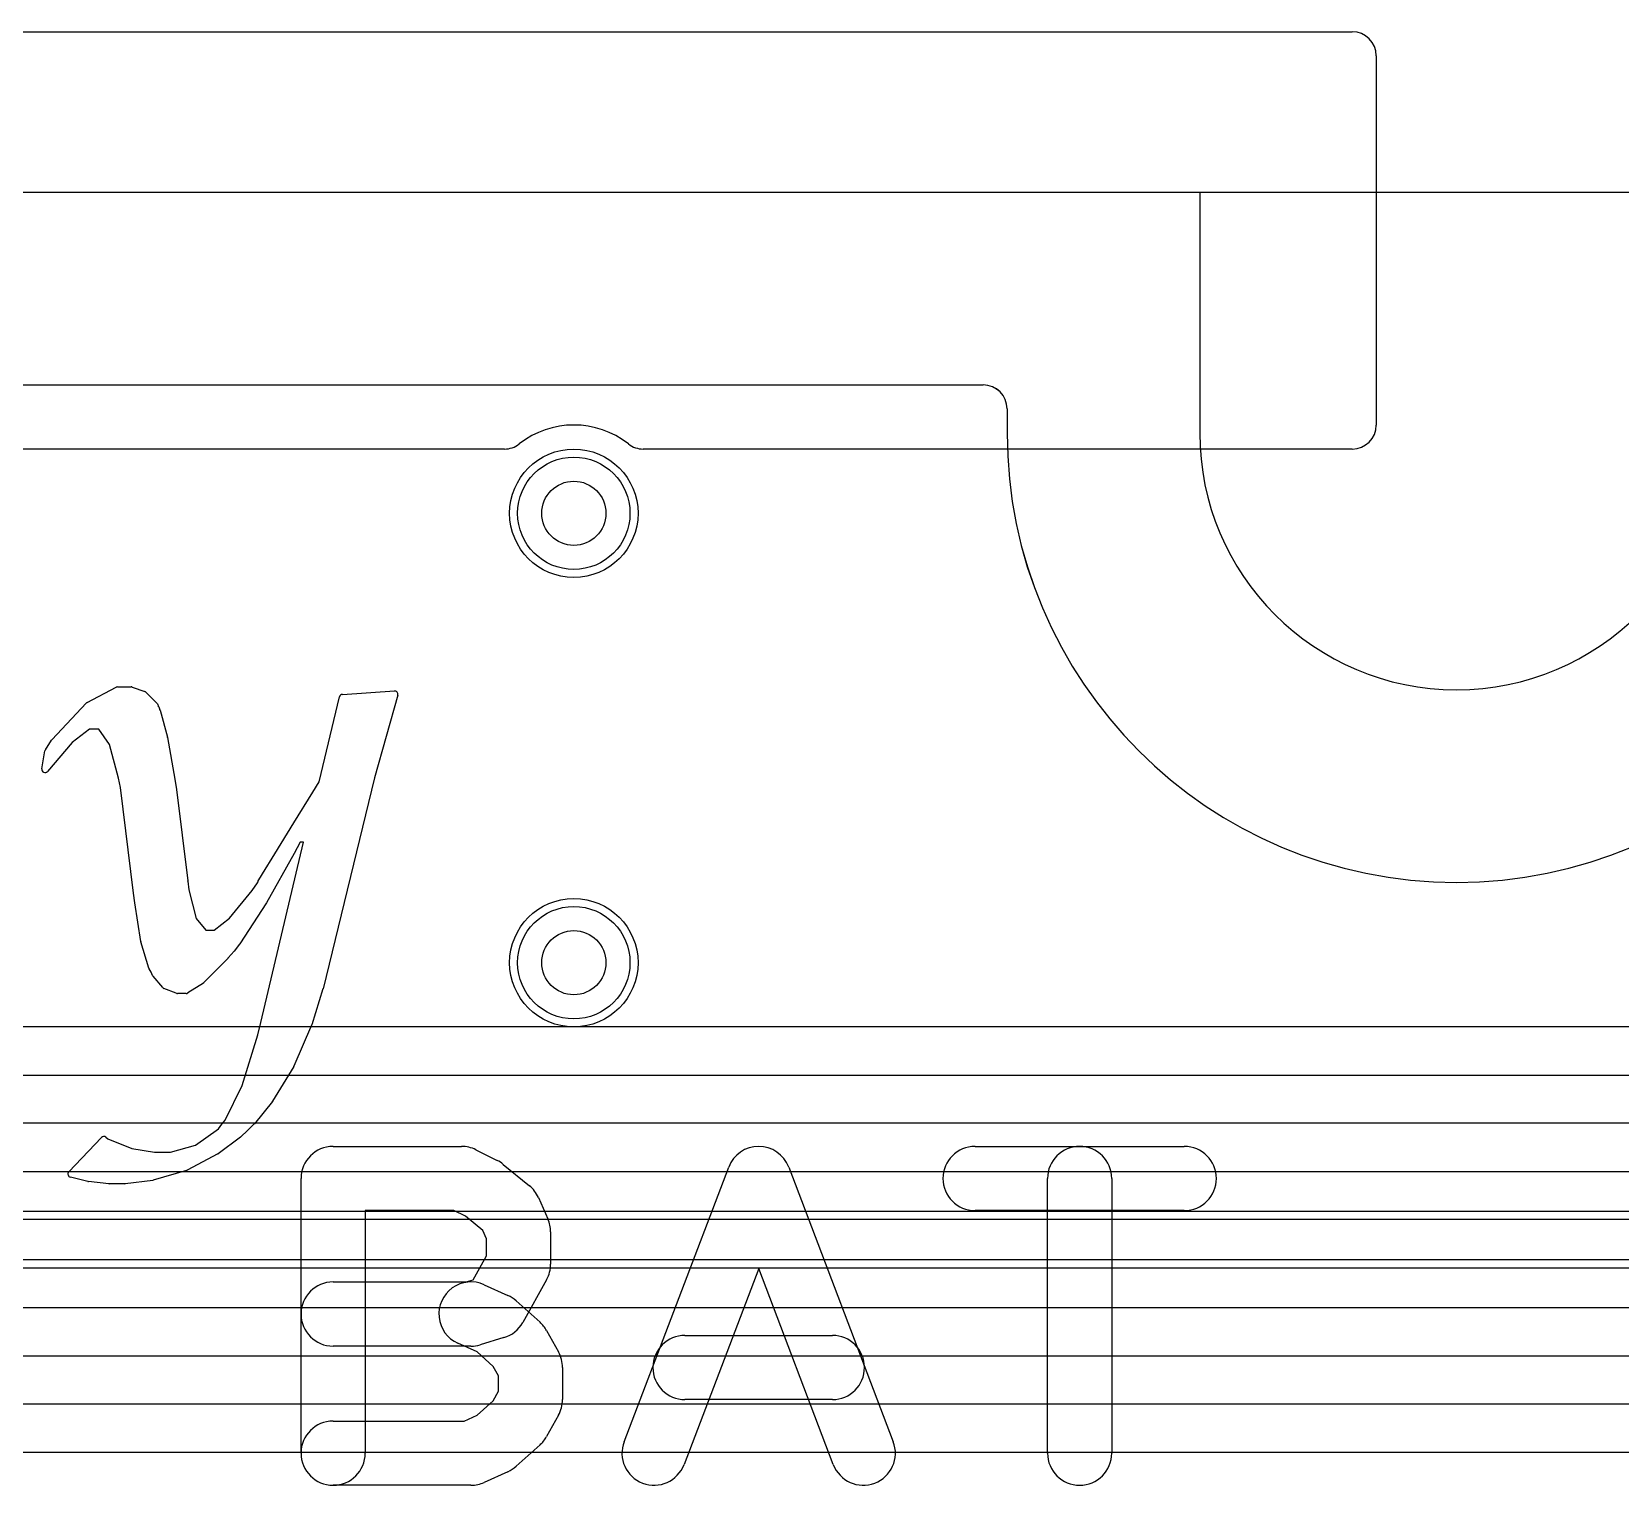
# Model space of a CAD drawing. Extents: x 0 to 57.3, y -1 to 20.5.
# Drawn here: x 14.811 to 19.76, y 15.972 to 20.5 of the extents above; entities that cross this region are included whole.
import ezdxf

# ---------------------------------------------------------------- set-up
doc = ezdxf.new("R2010")
doc.units = 0
for name, color, linetype in [('Hole', 1, 'CONTINUOUS'), ('L1', 3, 'CONTINUOUS'), ('L2', 3, 'CONTINUOUS'), ('L3', 3, 'CONTINUOUS'), ('L4', 3, 'CONTINUOUS'), ('Outline', 7, 'CONTINUOUS'), ('PartsArea-B', 111, 'CONTINUOUS'), ('PartsSilk-A', 221, 'CONTINUOUS'), ('Resist-A', 2, 'CONTINUOUS'), ('Resist-B', 2, 'CONTINUOUS'), ('Silk-A', 140, 'CONTINUOUS')]:
    doc.layers.add(name, color=color, linetype=linetype)

msp = doc.modelspace()

# ---------------------------------------------------------------- linework, layer by layer
at = {"layer": 'Hole'}
for centre in [(16.5, 19), (16.5, 17.6)]:
    msp.add_circle(centre, 0.1, dxfattribs=at)
at = {"layer": 'L1'}
for p, q in [((7.80004, 19.4), (17.775, 19.4)), ((17.85, 19.325), (17.85, 19.25))]:
    msp.add_line(p, q, dxfattribs=at)
for centre in [(16.5, 19), (16.5, 17.6)]:
    msp.add_circle(centre, 0.2, dxfattribs=at)
for centre, radius, start, end in [((17.775, 19.325), 0.075, 0, 90), ((19.25, 19.25), 1.4, 180, 0)]:
    msp.add_arc(centre, radius, start, end, dxfattribs=at)
at = {"layer": 'L2'}
for p, q in [((7.33668, 19.39996), (17.77499, 19.39996)), ((17.84996, 19.32499), (17.84996, 19.25))]:
    msp.add_line(p, q, dxfattribs=at)
for centre in [(16.5, 19), (16.5, 17.6)]:
    msp.add_circle(centre, 0.2, dxfattribs=at)
for centre, radius, start, end in [((17.77499, 19.32499), 0.07497, 0, 90), ((19.25, 19.25), 1.40004, 180, 0), ((20.57843, 13.84999), 2.22505, 90, 135)]:
    msp.add_arc(centre, radius, start, end, dxfattribs=at)
at = {"layer": 'L3'}
for p, q in [((7.33668, 19.39996), (17.77499, 19.39996)), ((17.84996, 19.32499), (17.84996, 19.25)), ((22.48614, 17.40002), (9.06096, 17.40002)), ((9.06096, 17.24998), (22.48614, 17.24998)), ((22.48614, 17.09998), (9.06096, 17.09998)), ((9.06099, 16.94999), (22.48614, 16.94999)), ((22.48614, 16.79999), (9.06099, 16.79999)), ((9.06099, 16.64995), (22.12366, 16.64995))]:
    msp.add_line(p, q, dxfattribs=at)
for centre in [(16.5, 19), (16.5, 17.6)]:
    msp.add_circle(centre, 0.2, dxfattribs=at)
for centre, radius, start, end in [((17.77499, 19.32499), 0.07497, 0, 90), ((19.25, 19.25), 1.40004, 180, 0)]:
    msp.add_arc(centre, radius, start, end, dxfattribs=at)
at = {"layer": 'L4'}
for p, q in [((7.33668, 19.39996), (17.77499, 19.39996)), ((17.84996, 19.32499), (17.84996, 19.25)), ((22.3, 16.82504), (6.97808, 16.82504)), ((6.97808, 16.675), (22.3, 16.675)), ((22.3, 16.525), (6.97808, 16.525)), ((6.97809, 16.375), (21.28578, 16.375)), ((21.28578, 16.225), (6.97809, 16.225)), ((6.97809, 16.075), (20.68578, 16.075))]:
    msp.add_line(p, q, dxfattribs=at)
for centre in [(16.5, 19), (16.5, 17.6)]:
    msp.add_circle(centre, 0.2, dxfattribs=at)
for centre, radius, start, end in [((17.77499, 19.32499), 0.07497, 0, 90), ((19.25, 19.25), 1.40004, 180, 0)]:
    msp.add_arc(centre, radius, start, end, dxfattribs=at)
at = {"layer": 'Outline'}
for p, q in [((5, 20), (18.45, 20)), ((18.45, 20), (18.45, 19.25))]:
    msp.add_line(p, q, dxfattribs=at)
msp.add_arc((19.25, 19.25), 0.8, 180, 0, dxfattribs=at)
at = {"layer": 'PartsArea-B'}
msp.add_line((0, 20), (57.3, 20), dxfattribs=at)
at = {"layer": 'PartsSilk-A'}
for p, q in [((14.98345, 18.41054), (15.07444, 18.458)), ((15.07906, 18.45913), (15.12094, 18.45913)), ((15.12429, 18.45855), (15.16387, 18.44449)), ((15.16763, 18.4421), (15.20046, 18.40889)), ((15.70616, 18.1638), (15.76976, 18.42832)), ((15.77884, 18.43596), (15.94106, 18.44639)), ((15.95132, 18.43369), (15.8785, 18.17563)), ((14.87426, 18.29514), (14.98078, 18.40852)), ((15.20239, 18.40613), (15.20638, 18.39768)), ((15.20665, 18.39705), (15.21043, 18.38737)), ((15.21077, 18.38635), (15.23367, 18.30212)), ((14.99066, 18.3274), (14.93755, 18.28624)), ((15.01961, 18.3274), (14.99066, 18.3274)), ((15.05321, 18.27996), (15.01961, 18.3274)), ((14.85363, 18.26327), (14.87313, 18.29369)), ((14.93755, 18.28624), (14.86006, 18.19563)), ((15.0815, 18.17435), (15.05321, 18.27996)), ((15.23386, 18.30128), (15.25718, 18.17223)), ((14.8426, 18.20383), (14.85219, 18.25957)), ((15.08716, 18.14526), (15.0815, 18.17435)), ((15.25725, 18.17177), (15.2616, 18.13912)), ((15.6866, 18.13163), (15.70616, 18.1638)), ((15.8785, 18.17563), (15.71854, 17.51877)), ((15.12832, 17.81654), (15.08716, 18.14526)), ((15.26161, 18.13906), (15.29761, 17.85455)), ((15.62754, 18.03529), (15.6866, 18.13163)), ((15.56815, 17.93912), (15.62754, 18.03529)), ((15.52504, 17.4136), (15.65829, 17.97547)), ((15.64698, 17.97547), (15.62834, 17.94024)), ((15.65829, 17.97547), (15.64698, 17.97547)), ((15.52977, 17.87661), (15.56814, 17.9391)), ((15.62823, 17.94005), (15.5427, 17.7866)), ((15.51585, 17.8529), (15.52966, 17.87644)), ((15.13212, 17.78693), (15.12832, 17.81651)), ((15.29762, 17.85446), (15.30081, 17.82743)), ((15.30081, 17.82743), (15.32386, 17.7374)), ((15.42766, 17.73854), (15.49803, 17.82447)), ((15.49803, 17.82447), (15.51423, 17.84889)), ((15.51423, 17.84889), (15.51507, 17.85122)), ((15.15109, 17.6659), (15.13216, 17.78665)), ((15.54234, 17.786), (15.45928, 17.6589)), ((15.32386, 17.7374), (15.35357, 17.70172)), ((15.37941, 17.70172), (15.42766, 17.73854)), ((15.35357, 17.70172), (15.37941, 17.70172)), ((15.17566, 17.58286), (15.15138, 17.6646)), ((15.44144, 17.63612), (15.42337, 17.61469)), ((15.45878, 17.6582), (15.44167, 17.6364)), ((15.18286, 17.57053), (15.17674, 17.58046)), ((15.18756, 17.56063), (15.18286, 17.57053)), ((15.42284, 17.61411), (15.34767, 17.53802)), ((15.21906, 17.52269), (15.18894, 17.55848)), ((15.26152, 17.50483), (15.22308, 17.51981)), ((15.34592, 17.53661), (15.29725, 17.50571)), ((15.29189, 17.50415), (15.26515, 17.50415)), ((15.71836, 17.51815), (15.68342, 17.40669)), ((15.46626, 17.21718), (15.51591, 17.3754)), ((15.51591, 17.3754), (15.52504, 17.4136)), ((15.68307, 17.40573), (15.62808, 17.27778)), ((15.62743, 17.27652), (15.56163, 17.16867)), ((15.41403, 17.1099), (15.46626, 17.21718)), ((15.56086, 17.16759), (15.50494, 17.09849)), ((15.32125, 17.03208), (15.39255, 17.08277)), ((15.39255, 17.08277), (15.40336, 17.09689)), ((15.40357, 17.09716), (15.41403, 17.1099)), ((15.48333, 17.07712), (15.46234, 17.05761)), ((15.50419, 17.09766), (15.48354, 17.07732)), ((14.9265, 16.94835), (15.02867, 17.05538)), ((15.04173, 17.0566), (15.04846, 17.05177)), ((15.04868, 17.05162), (15.12277, 17.02089)), ((15.24332, 17.0102), (15.32125, 17.03208)), ((15.46153, 17.05693), (15.39237, 17.00501)), ((15.75, 17.02778), (16.15, 17.02778)), ((17.75, 17.02778), (18.40185, 17.02778)), ((15.12277, 17.02089), (15.19364, 17.0102)), ((15.19364, 17.0102), (15.24332, 17.0102)), ((15.39106, 17.00418), (15.29532, 16.95331)), ((16.19473, 17.01722), (16.2614, 16.98388)), ((14.98614, 16.91816), (14.93133, 16.93174)), ((15.29344, 16.95254), (15.18954, 16.92206)), ((15.65, 16.07222), (15.65, 16.92778)), ((16.27999, 16.97184), (16.36147, 16.90518)), ((16.65655, 16.10782), (16.98248, 16.96338)), ((17.16938, 16.96338), (17.4953, 16.10782)), ((17.97593, 16.07222), (17.97593, 16.92778)), ((18.17593, 16.92778), (18.17593, 16.07222)), ((15.05116, 16.91145), (14.98753, 16.91792)), ((15.10147, 16.9114), (15.05217, 16.9114)), ((15.18792, 16.92173), (15.10266, 16.91147)), ((16.12639, 16.82778), (15.85, 16.82778)), ((15.85, 16.82778), (15.85, 16.07222)), ((16.16198, 16.80998), (16.12639, 16.82778)), ((16.38953, 16.86839), (16.41916, 16.80172)), ((18.40185, 16.82778), (17.75, 16.82778)), ((16.21643, 16.76544), (16.16198, 16.80998)), ((16.22778, 16.73989), (16.21643, 16.76544)), ((16.22778, 16.68702), (16.22778, 16.73989)), ((16.42778, 16.76111), (16.42778, 16.66111)), ((16.18603, 16.61188), (16.22778, 16.68702)), ((17.07593, 16.64688), (16.84345, 16.03662)), ((17.3084, 16.03662), (17.07593, 16.64688)), ((15.75, 16.60556), (16.16495, 16.60556)), ((16.16495, 16.60556), (16.18603, 16.61188)), ((16.22068, 16.59675), (16.29475, 16.56341)), ((16.41519, 16.61254), (16.34111, 16.47921)), ((16.32059, 16.54656), (16.39467, 16.4799)), ((16.28243, 16.432), (16.20836, 16.40978)), ((16.4152, 16.45412), (16.45223, 16.38745)), ((16.8463, 16.43889), (17.30556, 16.43889)), ((16.17963, 16.40556), (15.75, 16.40556)), ((16.19842, 16.38744), (16.13858, 16.41437)), ((16.24847, 16.3424), (16.19842, 16.38744)), ((16.26481, 16.31298), (16.24847, 16.3424)), ((16.46481, 16.33889), (16.46481, 16.23889)), ((16.26481, 16.2648), (16.26481, 16.31298)), ((16.19842, 16.19034), (16.24847, 16.23538)), ((16.24847, 16.23538), (16.26481, 16.2648)), ((17.30556, 16.23889), (16.8463, 16.23889)), ((16.15816, 16.17222), (16.19842, 16.19034)), ((16.45223, 16.19033), (16.4152, 16.12366)), ((15.75, 16.17222), (16.15816, 16.17222)), ((16.39467, 16.09788), (16.32059, 16.03122)), ((16.29475, 16.01437), (16.22068, 15.98103)), ((16.17963, 15.97222), (15.75, 15.97222))]:
    msp.add_line(p, q, dxfattribs=at)
for centre, radius, start, end in [((14.98807, 18.40167), 0.01, 117.51306, 136.78232), ((15.07906, 18.44913), 0.01, 90, 117.51306), ((15.12094, 18.44913), 0.01, 70.42327, 90), ((15.16052, 18.43507), 0.01, 44.67584, 70.42327), ((15.77948, 18.42598), 0.01, 93.66925, 166.46414), ((15.9417, 18.43641), 0.01, -15.78795, 93.66925), ((15.19335, 18.40186), 0.01, 25.28348, 44.67584), ((15.19734, 18.39341), 0.01, 21.35438, 25.28348), ((15.20112, 18.38373), 0.01, 15.18979, 21.35438), ((14.86205, 18.25787), 0.01001, 147.32672, 170.21759), ((14.88155, 18.28829), 0.01, 136.78232, 147.32672), ((15.22402, 18.2995), 0.01, 10.2536, 15.18979), ((14.85246, 18.20213), 0.01001, 170.21759, -40.53915), ((15.24734, 18.17045), 0.01, 7.58707, 10.2536), ((15.25169, 18.1378), 0.01, 7.23873, 7.58707), ((15.57666, 17.93387), 0.01, 148.32868, 148.45633), ((15.6195, 17.94492), 0.01, -29.15481, -27.89727), ((15.53829, 17.87138), 0.01, 148.45633, 149.61576), ((15.13824, 17.81778), 0.01, -172.87498, -172.70444), ((15.28769, 17.85329), 0.01, 6.71988, 7.23873), ((15.52448, 17.84784), 0.01, 149.61576, 160.2421), ((15.14204, 17.7882), 0.01, -172.70444, -171.08396), ((15.53397, 17.79147), 0.01, -33.1656, -29.15481), ((15.16097, 17.66745), 0.01, -171.08396, -163.44886), ((15.4338, 17.64257), 0.01, -40.17242, -38.09609), ((15.45091, 17.66437), 0.01, -38.09609, -33.1656), ((15.18525, 17.58571), 0.01, -163.44886, -148.32868), ((15.41573, 17.62114), 0.01, -44.67584, -40.17242), ((15.19659, 17.56492), 0.01, -154.5884, -139.90832), ((15.22671, 17.52913), 0.01, -139.90832, -111.28017), ((15.34056, 17.54505), 0.01, -57.58155, -44.67584), ((15.26515, 17.51415), 0.01, -111.28017, -90), ((15.29189, 17.51415), 0.01, -90, -57.58155), ((15.70882, 17.52114), 0.01, -17.40189, -13.70289), ((15.67388, 17.40968), 0.01, -23.25876, -17.40189), ((15.61889, 17.28173), 0.01, -31.38612, -23.25876), ((15.55309, 17.17388), 0.01, -38.99099, -31.38612), ((15.4113, 17.09081), 0.01, 140.59776, 142.55716), ((15.47652, 17.08444), 0.01, -47.0671, -45.4052), ((15.49717, 17.10478), 0.01, -45.4052, -38.99099), ((15.0359, 17.04848), 0.01, 54.3224, 136.33787), ((15.04285, 17.04349), 0.01, 54.3558, 55.88094), ((15.45553, 17.06493), 0.01, -53.1301, -47.0671), ((15.75, 16.92778), 0.1, 90, 180), ((16.15, 16.92778), 0.1, 63.42982, 90), ((17.07593, 16.92778), 0.1, 20.85446, 159.1454), ((17.75, 16.92778), 0.1, 90, -90), ((18.07593, 16.92778), 0.1, 0, 180), ((18.40185, 16.92778), 0.1, -90, 90), ((15.38637, 17.01301), 0.01, -62.02527, -53.1301), ((16.21667, 16.89444), 0.1, 50.71382, 63.43151), ((14.93373, 16.94145), 0.01, 136.33787, -103.88342), ((15.29063, 16.96214), 0.01, -73.68481, -62.02527), ((14.98854, 16.92787), 0.01, -103.88342, -95.7961), ((15.05217, 16.9214), 0.01, -95.7961, -90), ((15.10147, 16.9214), 0.01, -90, -83.16633), ((15.18673, 16.93166), 0.01, -83.16633, -73.68481), ((16.29815, 16.82778), 0.1, 23.96074, 50.71289), ((16.32778, 16.76111), 0.1, 0, 23.96169), ((16.32778, 16.66111), 0.1, -29.05906, 0), ((15.75, 16.50556), 0.1, 90, -90), ((16.17963, 16.50556), 0.1, 65.76468, -114.23321), ((16.2537, 16.47222), 0.1, 48.0196, 65.76679), ((16.2537, 16.52778), 0.1, -73.30295, -29.05716), ((16.32778, 16.40556), 0.1, 29.05127, 48.01792), ((16.8463, 16.33889), 0.1, 90, -90), ((17.30556, 16.33889), 0.1, -90, 90), ((16.17963, 16.50556), 0.1, -90, -73.30146), ((16.36481, 16.33889), 0.1, 0, 29.04877), ((16.36481, 16.23889), 0.1, -29.05127, 0), ((15.75, 16.07222), 0.1, 90, -90), ((16.32778, 16.17222), 0.1, -48.0196, -29.04877), ((16.75, 16.07222), 0.1, 159.14554, -20.8546), ((17.40185, 16.07222), 0.1, -159.14554, 20.85401), ((15.75, 16.07222), 0.1, 180, 0), ((18.07593, 16.07222), 0.1, 180, 0), ((16.2537, 16.10556), 0.1, -65.76468, -48.01792), ((16.17963, 16.07222), 0.1, -90, -65.76679)]:
    msp.add_arc(centre, radius, start, end, dxfattribs=at)
at = {"layer": 'Resist-A'}
for centre in [(16.5, 19), (16.5, 17.6)]:
    msp.add_circle(centre, 0.175, dxfattribs=at)
at = {"layer": 'Resist-B'}
for centre in [(16.5, 19), (16.5, 17.6)]:
    msp.add_circle(centre, 0.175, dxfattribs=at)
at = {"layer": 'Silk-A'}
for p, q in [((5.575, 20.5), (18.925, 20.5)), ((19, 20.425), (19, 19.275)), ((16.28349, 19.2), (14.21651, 19.2)), ((18.925, 19.2), (16.71651, 19.2)), ((14.98345, 18.41054), (15.07444, 18.458)), ((15.07906, 18.45913), (15.12094, 18.45913)), ((15.12429, 18.45855), (15.16387, 18.44449)), ((15.16763, 18.4421), (15.20046, 18.40889)), ((15.70616, 18.1638), (15.76976, 18.42832)), ((15.77884, 18.43596), (15.94106, 18.44639)), ((15.95132, 18.43369), (15.8785, 18.17563)), ((14.87426, 18.29514), (14.98078, 18.40852)), ((15.20239, 18.40613), (15.20638, 18.39768)), ((15.20665, 18.39705), (15.21043, 18.38737)), ((15.21077, 18.38635), (15.23367, 18.30212)), ((14.99066, 18.3274), (14.93755, 18.28624)), ((15.01961, 18.3274), (14.99066, 18.3274)), ((15.05321, 18.27996), (15.01961, 18.3274)), ((14.85363, 18.26327), (14.87313, 18.29369)), ((14.93755, 18.28624), (14.86006, 18.19563)), ((15.0815, 18.17435), (15.05321, 18.27996)), ((15.23386, 18.30128), (15.25718, 18.17223)), ((14.8426, 18.20383), (14.85219, 18.25957)), ((15.08716, 18.14526), (15.0815, 18.17435)), ((15.25725, 18.17177), (15.2616, 18.13912)), ((15.6866, 18.13163), (15.70616, 18.1638)), ((15.8785, 18.17563), (15.71854, 17.51877)), ((15.12832, 17.81654), (15.08716, 18.14526)), ((15.26161, 18.13906), (15.29761, 17.85455)), ((15.62754, 18.03529), (15.6866, 18.13163)), ((15.56815, 17.93912), (15.62754, 18.03529)), ((15.52504, 17.4136), (15.65829, 17.97547)), ((15.64698, 17.97547), (15.62834, 17.94024)), ((15.65829, 17.97547), (15.64698, 17.97547)), ((15.52977, 17.87661), (15.56814, 17.9391)), ((15.62823, 17.94005), (15.5427, 17.7866)), ((15.51585, 17.8529), (15.52966, 17.87644)), ((15.13212, 17.78693), (15.12832, 17.81651)), ((15.29762, 17.85446), (15.30081, 17.82743)), ((15.30081, 17.82743), (15.32386, 17.7374)), ((15.42766, 17.73854), (15.49803, 17.82447)), ((15.49803, 17.82447), (15.51423, 17.84889)), ((15.51423, 17.84889), (15.51507, 17.85122)), ((15.15109, 17.6659), (15.13216, 17.78665)), ((15.54234, 17.786), (15.45928, 17.6589)), ((15.32386, 17.7374), (15.35357, 17.70172)), ((15.37941, 17.70172), (15.42766, 17.73854)), ((15.35357, 17.70172), (15.37941, 17.70172)), ((15.17566, 17.58286), (15.15138, 17.6646)), ((15.44144, 17.63612), (15.42337, 17.61469)), ((15.45878, 17.6582), (15.44167, 17.6364)), ((15.18286, 17.57053), (15.17674, 17.58046)), ((15.18756, 17.56063), (15.18286, 17.57053)), ((15.42284, 17.61411), (15.34767, 17.53802)), ((15.21906, 17.52269), (15.18894, 17.55848)), ((15.26152, 17.50483), (15.22308, 17.51981)), ((15.34592, 17.53661), (15.29725, 17.50571)), ((15.29189, 17.50415), (15.26515, 17.50415)), ((15.71836, 17.51815), (15.68342, 17.40669)), ((15.46626, 17.21718), (15.51591, 17.3754)), ((15.51591, 17.3754), (15.52504, 17.4136)), ((15.68307, 17.40573), (15.62808, 17.27778)), ((15.62743, 17.27652), (15.56163, 17.16867)), ((15.41403, 17.1099), (15.46626, 17.21718)), ((15.56086, 17.16759), (15.50494, 17.09849)), ((15.32125, 17.03208), (15.39255, 17.08277)), ((15.39255, 17.08277), (15.40336, 17.09689)), ((15.40357, 17.09716), (15.41403, 17.1099)), ((15.48333, 17.07712), (15.46234, 17.05761)), ((15.50419, 17.09766), (15.48354, 17.07732)), ((14.9265, 16.94835), (15.02867, 17.05538)), ((15.04173, 17.0566), (15.04846, 17.05177)), ((15.04868, 17.05162), (15.12277, 17.02089)), ((15.24332, 17.0102), (15.32125, 17.03208)), ((15.46153, 17.05693), (15.39237, 17.00501)), ((15.75, 17.02778), (16.15, 17.02778)), ((17.75, 17.02778), (18.40185, 17.02778)), ((15.12277, 17.02089), (15.19364, 17.0102)), ((15.19364, 17.0102), (15.24332, 17.0102)), ((15.39106, 17.00418), (15.29532, 16.95331)), ((16.19473, 17.01722), (16.2614, 16.98388)), ((14.98614, 16.91816), (14.93133, 16.93174)), ((15.29344, 16.95254), (15.18954, 16.92206)), ((15.65, 16.07222), (15.65, 16.92778)), ((16.27999, 16.97184), (16.36147, 16.90518)), ((16.65655, 16.10782), (16.98248, 16.96338)), ((17.16938, 16.96338), (17.4953, 16.10782)), ((17.97593, 16.07222), (17.97593, 16.92778)), ((18.17593, 16.92778), (18.17593, 16.07222)), ((15.05116, 16.91145), (14.98753, 16.91792)), ((15.10147, 16.9114), (15.05217, 16.9114)), ((15.18792, 16.92173), (15.10266, 16.91147)), ((16.12639, 16.82778), (15.85, 16.82778)), ((15.85, 16.82778), (15.85, 16.07222)), ((16.16198, 16.80998), (16.12639, 16.82778)), ((16.38953, 16.86839), (16.41916, 16.80172)), ((18.40185, 16.82778), (17.75, 16.82778)), ((16.21643, 16.76544), (16.16198, 16.80998)), ((16.22778, 16.73989), (16.21643, 16.76544)), ((16.22778, 16.68702), (16.22778, 16.73989)), ((16.42778, 16.76111), (16.42778, 16.66111)), ((16.18603, 16.61188), (16.22778, 16.68702)), ((17.07593, 16.64688), (16.84345, 16.03662)), ((17.3084, 16.03662), (17.07593, 16.64688)), ((15.75, 16.60556), (16.16495, 16.60556)), ((16.16495, 16.60556), (16.18603, 16.61188)), ((16.22068, 16.59675), (16.29475, 16.56341)), ((16.41519, 16.61254), (16.34111, 16.47921)), ((16.32059, 16.54656), (16.39467, 16.4799)), ((16.28243, 16.432), (16.20836, 16.40978)), ((16.4152, 16.45412), (16.45223, 16.38745)), ((16.8463, 16.43889), (17.30556, 16.43889)), ((16.17963, 16.40556), (15.75, 16.40556)), ((16.19842, 16.38744), (16.13858, 16.41437)), ((16.24847, 16.3424), (16.19842, 16.38744)), ((16.26481, 16.31298), (16.24847, 16.3424)), ((16.46481, 16.33889), (16.46481, 16.23889)), ((16.26481, 16.2648), (16.26481, 16.31298)), ((16.19842, 16.19034), (16.24847, 16.23538)), ((16.24847, 16.23538), (16.26481, 16.2648)), ((17.30556, 16.23889), (16.8463, 16.23889)), ((16.15816, 16.17222), (16.19842, 16.19034)), ((16.45223, 16.19033), (16.4152, 16.12366)), ((15.75, 16.17222), (16.15816, 16.17222)), ((16.39467, 16.09788), (16.32059, 16.03122)), ((16.29475, 16.01437), (16.22068, 15.98103)), ((16.17963, 15.97222), (15.75, 15.97222))]:
    msp.add_line(p, q, dxfattribs=at)
for centre, radius, start, end in [((18.925, 20.425), 0.075, 0, 90), ((16.5, 19), 0.275, 51.78695, 128.21305), ((18.925, 19.275), 0.075, -90, 0), ((16.28349, 19.275), 0.075, -90, -51.78399), ((16.71651, 19.275), 0.075, -128.21601, -90), ((14.98807, 18.40167), 0.01, 117.51306, 136.78232), ((15.07906, 18.44913), 0.01, 90, 117.51306), ((15.12094, 18.44913), 0.01, 70.42327, 90), ((15.16052, 18.43507), 0.01, 44.67584, 70.42327), ((15.77948, 18.42598), 0.01, 93.66925, 166.46414), ((15.9417, 18.43641), 0.01, -15.78795, 93.66925), ((15.19335, 18.40186), 0.01, 25.28348, 44.67584), ((15.19734, 18.39341), 0.01, 21.35438, 25.28348), ((15.20112, 18.38373), 0.01, 15.18979, 21.35438), ((14.86205, 18.25787), 0.01001, 147.32672, 170.21759), ((14.88155, 18.28829), 0.01, 136.78232, 147.32672), ((15.22402, 18.2995), 0.01, 10.2536, 15.18979), ((14.85246, 18.20213), 0.01001, 170.21759, -40.53915), ((15.24734, 18.17045), 0.01, 7.58707, 10.2536), ((15.25169, 18.1378), 0.01, 7.23873, 7.58707), ((15.57666, 17.93387), 0.01, 148.32868, 148.45633), ((15.6195, 17.94492), 0.01, -29.15481, -27.89727), ((15.53829, 17.87138), 0.01, 148.45633, 149.61576), ((15.13824, 17.81778), 0.01, -172.87498, -172.70444), ((15.28769, 17.85329), 0.01, 6.71988, 7.23873), ((15.52448, 17.84784), 0.01, 149.61576, 160.2421), ((15.14204, 17.7882), 0.01, -172.70444, -171.08396), ((15.53397, 17.79147), 0.01, -33.1656, -29.15481), ((15.16097, 17.66745), 0.01, -171.08396, -163.44886), ((15.4338, 17.64257), 0.01, -40.17242, -38.09609), ((15.45091, 17.66437), 0.01, -38.09609, -33.1656), ((15.18525, 17.58571), 0.01, -163.44886, -148.32868), ((15.41573, 17.62114), 0.01, -44.67584, -40.17242), ((15.19659, 17.56492), 0.01, -154.5884, -139.90832), ((15.22671, 17.52913), 0.01, -139.90832, -111.28017), ((15.34056, 17.54505), 0.01, -57.58155, -44.67584), ((15.26515, 17.51415), 0.01, -111.28017, -90), ((15.29189, 17.51415), 0.01, -90, -57.58155), ((15.70882, 17.52114), 0.01, -17.40189, -13.70289), ((15.67388, 17.40968), 0.01, -23.25876, -17.40189), ((15.61889, 17.28173), 0.01, -31.38612, -23.25876), ((15.55309, 17.17388), 0.01, -38.99099, -31.38612), ((15.4113, 17.09081), 0.01, 140.59776, 142.55716), ((15.47652, 17.08444), 0.01, -47.0671, -45.4052), ((15.49717, 17.10478), 0.01, -45.4052, -38.99099), ((15.0359, 17.04848), 0.01, 54.3224, 136.33787), ((15.04285, 17.04349), 0.01, 54.3558, 55.88094), ((15.45553, 17.06493), 0.01, -53.1301, -47.0671), ((15.75, 16.92778), 0.1, 90, 180), ((16.15, 16.92778), 0.1, 63.42982, 90), ((17.07593, 16.92778), 0.1, 20.85446, 159.1454), ((17.75, 16.92778), 0.1, 90, -90), ((18.07593, 16.92778), 0.1, 0, 180), ((18.40185, 16.92778), 0.1, -90, 90), ((15.38637, 17.01301), 0.01, -62.02527, -53.1301), ((16.21667, 16.89444), 0.1, 50.71382, 63.43151), ((14.93373, 16.94145), 0.01, 136.33787, -103.88342), ((15.29063, 16.96214), 0.01, -73.68481, -62.02527), ((14.98854, 16.92787), 0.01, -103.88342, -95.7961), ((15.05217, 16.9214), 0.01, -95.7961, -90), ((15.10147, 16.9214), 0.01, -90, -83.16633), ((15.18673, 16.93166), 0.01, -83.16633, -73.68481), ((16.29815, 16.82778), 0.1, 23.96074, 50.71289), ((16.32778, 16.76111), 0.1, 0, 23.96169), ((16.32778, 16.66111), 0.1, -29.05906, 0), ((15.75, 16.50556), 0.1, 90, -90), ((16.17963, 16.50556), 0.1, 65.76468, -114.23321), ((16.2537, 16.47222), 0.1, 48.0196, 65.76679), ((16.2537, 16.52778), 0.1, -73.30295, -29.05716), ((16.32778, 16.40556), 0.1, 29.05127, 48.01792), ((16.8463, 16.33889), 0.1, 90, -90), ((17.30556, 16.33889), 0.1, -90, 90), ((16.17963, 16.50556), 0.1, -90, -73.30146), ((16.36481, 16.33889), 0.1, 0, 29.04877), ((16.36481, 16.23889), 0.1, -29.05127, 0), ((15.75, 16.07222), 0.1, 90, -90), ((16.32778, 16.17222), 0.1, -48.0196, -29.04877), ((16.75, 16.07222), 0.1, 159.14554, -20.8546), ((17.40185, 16.07222), 0.1, -159.14554, 20.85401), ((15.75, 16.07222), 0.1, 180, 0), ((18.07593, 16.07222), 0.1, 180, 0), ((16.2537, 16.10556), 0.1, -65.76468, -48.01792), ((16.17963, 16.07222), 0.1, -90, -65.76679)]:
    msp.add_arc(centre, radius, start, end, dxfattribs=at)

doc.saveas('drawing.dxf')
